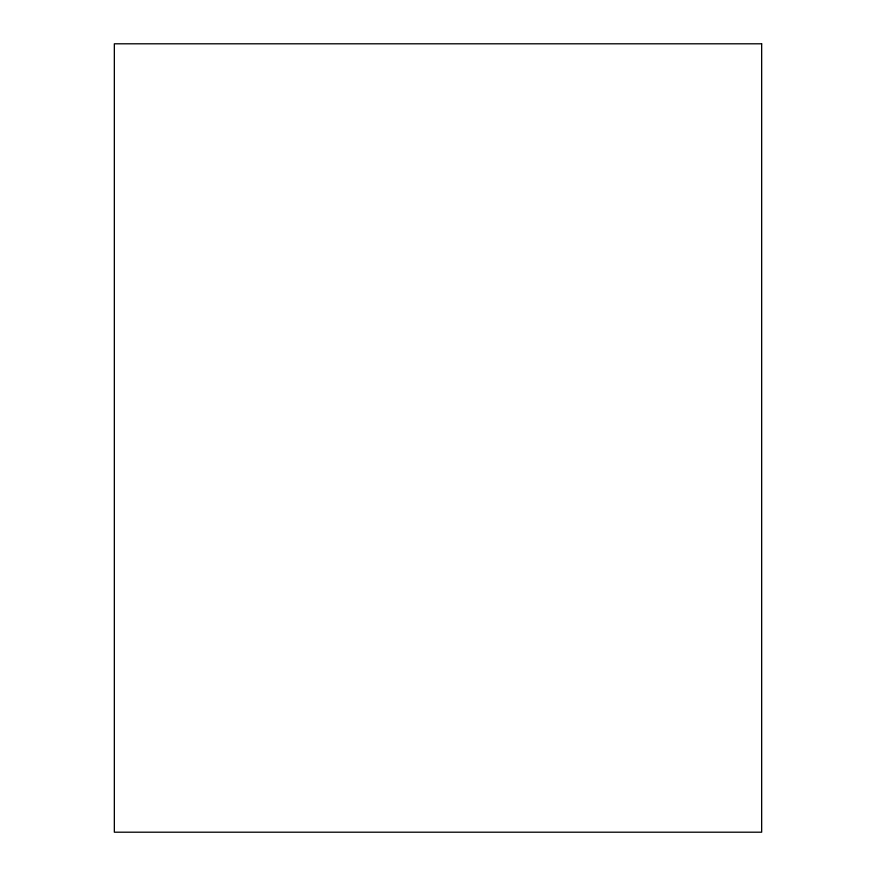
<?xml version="1.0" encoding="UTF-8"?>
<svg xmlns="http://www.w3.org/2000/svg" width="876" height="876" viewBox="0 0 876 876"><rect width="100%" height="100%" fill="white"/><g stroke="black" fill="none" stroke-linecap="round" stroke-linejoin="round"><path stroke-width="1.31" d="M761.66 43.8L114.34 43.8L114.34 832.2L761.66 832.2L761.66 43.8"/></g></svg>
